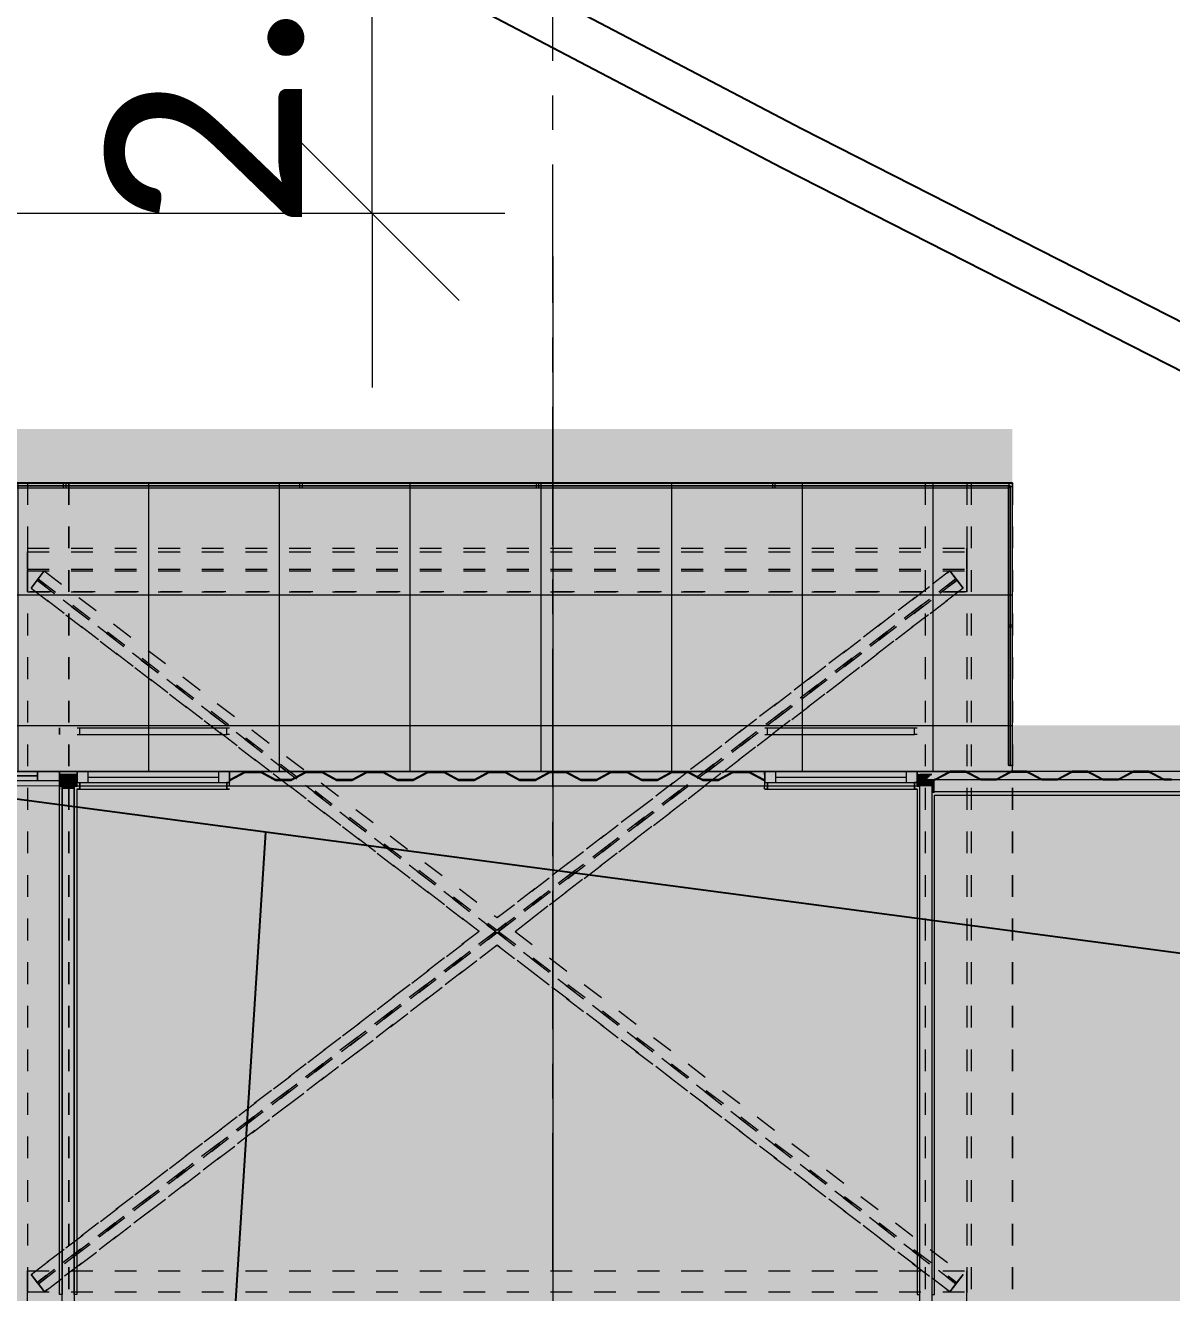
# Model space of a CAD drawing. Header units: metres. Extents: x 1156 to 2335, y -13 to 268.
# Drawn here: x 1248.28 to 1253.54, y 221.56 to 227.37 of the extents above; entities that cross this region are included whole.
import ezdxf

# ---------------------------------------------------------------- set-up
doc = ezdxf.new("R2010")
doc.units = ezdxf.units.M
doc.header["$LTSCALE"] = 0.05
doc.header["$PDMODE"] = 1
for name, pattern in [('Contínua', [0]), ('Grid Line', [0.022225, 0.0127, -0.003175, 0.003175, -0.003175]), ('IMPORT-Linha de eixo - Traço e ponto', [1500, 1125, -187.5, 0, -187.5]), ('Overhead 1_16_', [0.00258, 0.001587, -0.000992188])]:
    doc.linetypes.add(name, pattern=pattern)
doc.layers.get('0').update_dxf_attribs({"lineweight": 0})
doc.layers.get('Defpoints').update_dxf_attribs({"lineweight": 15})
for name, color, linetype, lineweight in [('#COTAS', 7, 'Continuous', 18), ('A-DETL-1', 7, 'Continuous', 5), ('ARQ_PAREDE', 3, 'Continuous', 5), ('Contornos de Zona Archicad', 7, 'Continuous', 5), ('Janelas Archicad', 7, 'Continuous', 5), ('MV_CIV_ALVENARIA_ARQ', 7, 'Continuous', 5), ('MV_CON_PAREDE_ARQ', 7, 'Continuous', 5), ('MV_PIS_PISO_ARQ I INT', 7, 'Continuous', 5), ('Portas Archicad', 7, 'Continuous', 5)]:
    doc.layers.add(name, color=color, linetype=linetype, lineweight=lineweight)
for name, color, linetype, lineweight, true_color in [('0-1', 7, 'Continuous', 5, 0x767676), ('A-DETL-2', 7, 'Overhead 1_16_', 5, 0x909090), ('CONTAINER_dwg-1', 9, 'Continuous', 5, 0x808080), ('Janelas Archicad-1', 7, 'Continuous', 5, 0x656565), ('Janelas Archicad-2', 9, 'Continuous', 5, 0x808080), ('Janelas Archicad-3', 7, 'Continuous', 5, 0xc0c0c0), ('MV_CHM_EIXOS_2D-1', 9, 'IMPORT-Linha de eixo - Traço e ponto', 5, 0x808080), ('MV_CIV_ALVENARIA_ARQ-2', 7, 'Continuous', 5, 0xc0c0c0), ('MV_CIV_GUARDA CORPO_ARQ-3', 7, 'IMPORT-Linha de eixo - Traço e ponto', 5, 0x666666), ('MV_CIV_GUARDA CORPO_ARQ-4', 7, 'Continuous', 5, 0x666666), ('MV_PIS_PISO_ARQ I INT-1', 7, 'Continuous', 5, 0xcccccc), ('Portas Archicad-1', 7, 'Continuous', 5, 0xc0c0c0), ('Portas Archicad-3', 9, 'Continuous', 5, 0x808080), ('S-GRID-1', 7, 'Grid Line', 5, 0x0080c0)]:
    doc.layers.add(name, color=color, linetype=linetype, lineweight=lineweight, true_color=true_color)
for name, color, linetype in [('Muro azimute', 5, 'Continuous'), ('RUA', 2, 'Continuous'), ('talude', 2, 'Continuous'), ('Vagas', 1, 'Continuous')]:
    doc.layers.add(name, color=color, linetype=linetype)
doc.styles.add('Calibri', font='calibri.ttf', dxfattribs={"height": 0.9})
doc.dimstyles.new('_Linear__M_MM_1_8mm', dxfattribs={"dimscale": 0.3048, "dimtxt": 0.9, "dimasz": 2.624672, "dimexe": 2, "dimexo": 0.0625, "dimgap": 1, "dimtad": 1, "dimrnd": 0.001, "dimzin": 0, "dimdsep": 46, "dimtxsty": 'Calibri', "dimblk1": 'OBLIQUE', "dimblk2": 'OBLIQUE', "dimsah": 1, "dimcen": 0.09, "dimdle": 1.312336, "dimclrd": 1, "dimclre": 1, "dimclrt": 1, "dimazin": 0, "dimtfac": 1, "dimtix": 1, "dimtmove": 0, "dimatfit": 3, "dimfxl": 0.1, "dimtvp": 1, "dimtolj": 1, "dimtzin": 0, "dimlwd": 5, "dimlwe": 5, "dimarcsym": 2})

# ---------------------------------------------------------------- blocks, each defined once
blk = doc.blocks.new('CONTAINER_dwg_Janela 27_2-4304814-Implantação')
at = {"layer": 'Janelas Archicad', "flags": 128}
for points in [[(3.8175, 31.4778), (3.83, 31.4778), (3.83, 31.5078)], [(4.516, 31.4778), (4.5035, 31.4778), (4.5035, 31.5078)]]:
    blk.add_lwpolyline(points, dxfattribs=at)
at = {"layer": 'Janelas Archicad-1'}
for p, q in [((3.8175, 31.5078), (3.8675, 31.5078)), ((4.466, 31.5078), (4.516, 31.5078))]:
    blk.add_line(p, q, dxfattribs=at)
at = {"layer": 'Janelas Archicad-2'}
for p, q in [((3.83, 31.4778), (4.5035, 31.4778)), ((3.8675, 31.5078), (4.466, 31.5078))]:
    blk.add_line(p, q, dxfattribs=at)
blk = doc.blocks.new('CONTAINER_dwg_Porta de Correr 27-4304815-Implantação')
at = {"layer": 'Portas Archicad', "flags": 128}
for points in [[(-0.114, 31.5453), (-0.114, 31.5578)], [(-0.114, 31.4778), (-0.114, 31.4903)], [(3.736, 31.4778), (3.736, 31.4903)]]:
    blk.add_lwpolyline(points, close=True, dxfattribs=at)
at = {"layer": 'Portas Archicad-1'}
for p, q in [((3.736, 31.4903), (3.736, 31.508)), ((3.736, 31.508), (3.736, 31.4903))]:
    blk.add_line(p, q, dxfattribs=at)
at = {"layer": 'Portas Archicad-1', "flags": 128}
blk.add_lwpolyline([(-0.114, 31.4903), (-0.114, 31.5453)], close=True, dxfattribs=at)
at = {"layer": 'Portas Archicad-3'}
for p, q in [((0.8485, 31.508), (0.8485, 31.4778)), ((2.7735, 31.508), (2.7735, 31.4778)), ((1.1298, 31.3778), (1.1798, 31.4278)), ((2.4923, 31.3778), (2.4423, 31.4278))]:
    blk.add_line(p, q, dxfattribs=at)
at = {"layer": 'Portas Archicad-3', "flags": 128}
for points in [[(-0.114, 31.5578), (-0.114, 31.5178), (-0.014, 31.5178), (-0.014, 31.5578), (0.0002, 31.5578)], [(0, 31.5378), (-0.014, 31.5378), (-0.014, 31.5578), (-0.114, 31.5578)], [(0, 31.5178), (-0.014, 31.5178), (-0.014, 31.5378)], [(0.8485, 31.4778), (0.9485, 31.4778), (0.9485, 31.508)], [(0.9485, 31.508), (0.9485, 31.4978), (1.711, 31.4978), (1.711, 31.508)], [(0.9485, 31.4978), (1.711, 31.4978), (0.9485, 31.4978), (0.9485, 31.4778), (1.711, 31.4778), (1.711, 31.4978)], [(1.811, 31.508), (1.811, 31.4778), (1.711, 31.4778), (1.711, 31.508)], [(1.911, 31.508), (1.911, 31.4778), (1.811, 31.4778), (1.811, 31.508)], [(2.6735, 31.508), (2.6735, 31.4978), (1.911, 31.4978), (1.911, 31.508)], [(2.6735, 31.4978), (1.911, 31.4978), (2.6735, 31.4978), (2.6735, 31.4778), (1.911, 31.4778), (1.911, 31.4978)], [(2.7735, 31.4778), (2.6735, 31.4778), (2.6735, 31.508)], [(1.3298, 31.3778), (1.1298, 31.3778), (1.1798, 31.3278)], [(2.2923, 31.3778), (2.4923, 31.3778), (2.4423, 31.3278)]]:
    blk.add_lwpolyline(points, dxfattribs=at)
blk.add_lwpolyline([(0, 31.5378), (-0.014, 31.5378)], close=True, dxfattribs=at)
blk = doc.blocks.new('CONTAINER_dwg_Janela 27_2-4304824-Implantação')
at = {"layer": 'Janelas Archicad', "flags": 128}
for points in [[(6.9735, 31.4778), (6.986, 31.4778), (6.986, 31.5078)], [(7.672, 31.4778), (7.6595, 31.4778), (7.6595, 31.5078)]]:
    blk.add_lwpolyline(points, dxfattribs=at)
at = {"layer": 'Janelas Archicad-1'}
for p, q in [((6.9735, 31.5078), (7.0235, 31.5078)), ((7.622, 31.5078), (7.672, 31.5078))]:
    blk.add_line(p, q, dxfattribs=at)
at = {"layer": 'Janelas Archicad-2'}
for p, q in [((6.986, 31.4778), (7.6595, 31.4778)), ((7.0235, 31.5078), (7.622, 31.5078))]:
    blk.add_line(p, q, dxfattribs=at)
blk = doc.blocks.new('CONTAINER_dwg_Janela 27_2-4321163-Térreo')
at = {"layer": 'Janelas Archicad', "flags": 128}
for points in [[(3.8175, 31.5453), (3.8175, 31.5578)], [(4.516, 31.5453), (4.516, 31.5578)]]:
    blk.add_lwpolyline(points, close=True, dxfattribs=at)
for points in [[(3.8175, 31.4778), (3.83, 31.4778), (3.83, 31.5078)], [(4.516, 31.4778), (4.5035, 31.4778), (4.5035, 31.5078)]]:
    blk.add_lwpolyline(points, dxfattribs=at)
at = {"layer": 'Janelas Archicad-1', "flags": 128}
for points in [[(3.8175, 31.5078), (3.8675, 31.5078), (3.8675, 31.5578), (3.8175, 31.5578)], [(4.516, 31.5578), (4.466, 31.5578), (4.466, 31.5078), (4.516, 31.5078)]]:
    blk.add_lwpolyline(points, dxfattribs=at)
at = {"layer": 'Janelas Archicad-2'}
for p, q in [((3.8175, 31.5578), (4.516, 31.5578)), ((4.466, 31.5578), (3.8675, 31.5578)), ((3.8675, 31.5328), (4.466, 31.5328)), ((3.83, 31.4778), (4.5035, 31.4778)), ((3.8675, 31.5078), (4.466, 31.5078))]:
    blk.add_line(p, q, dxfattribs=at)
at = {"layer": 'Janelas Archicad-3', "flags": 128}
for points in [[(3.8175, 31.5078), (3.8175, 31.5453)], [(4.516, 31.5078), (4.516, 31.5453)]]:
    blk.add_lwpolyline(points, close=True, dxfattribs=at)
blk = doc.blocks.new('CONTAINER_dwg_Porta de Correr 27-4321164-Térreo')
at = {"layer": 'Portas Archicad', "flags": 128}
for points in [[(-0.114, 31.5453), (-0.114, 31.5578)], [(3.736, 31.5453), (3.736, 31.5578)], [(-0.114, 31.4778), (-0.114, 31.4903)], [(3.736, 31.4778), (3.736, 31.4903)]]:
    blk.add_lwpolyline(points, close=True, dxfattribs=at)
at = {"layer": 'Portas Archicad-1', "flags": 128}
for points in [[(-0.114, 31.4903), (-0.114, 31.5453)], [(3.736, 31.4903), (3.736, 31.5453)]]:
    blk.add_lwpolyline(points, close=True, dxfattribs=at)
at = {"layer": 'Portas Archicad-3'}
for p, q in [((1.1298, 31.3778), (1.1798, 31.4278)), ((2.4923, 31.3778), (2.4423, 31.4278))]:
    blk.add_line(p, q, dxfattribs=at)
at = {"layer": 'Portas Archicad-3', "flags": 128}
for points in [[(-0.114, 31.5578), (-0.114, 31.5178), (-0.014, 31.5178), (-0.014, 31.5578), (0.7485, 31.5578), (0.7485, 31.5378), (-0.014, 31.5378), (-0.014, 31.5578), (-0.114, 31.5578)], [(0.7485, 31.5378), (-0.014, 31.5378), (0.7485, 31.5378), (0.7485, 31.5178), (-0.014, 31.5178), (-0.014, 31.5378)], [(0.8485, 31.5178), (0.7485, 31.5178), (0.7485, 31.5578), (0.8485, 31.5578), (0.8485, 31.5178)], [(2.7735, 31.5178), (2.8735, 31.5178), (2.8735, 31.5578), (2.7735, 31.5578), (2.7735, 31.5178)], [(3.736, 31.5578), (3.636, 31.5578), (2.8735, 31.5578), (2.8735, 31.5378), (3.636, 31.5378), (3.636, 31.5578), (3.636, 31.5178), (3.736, 31.5178), (3.736, 31.5578)], [(2.8735, 31.5378), (3.636, 31.5378), (2.8735, 31.5378), (2.8735, 31.5178), (3.636, 31.5178), (3.636, 31.5378)], [(0.8485, 31.4778), (0.9485, 31.4778), (0.9485, 31.5178), (0.8485, 31.5178), (0.8485, 31.4778)], [(1.711, 31.5178), (0.9485, 31.5178), (0.9485, 31.4978), (1.711, 31.4978), (1.711, 31.5178)], [(0.9485, 31.4978), (1.711, 31.4978), (0.9485, 31.4978), (0.9485, 31.4778), (1.711, 31.4778), (1.711, 31.4978)], [(1.811, 31.5178), (1.811, 31.4778), (1.711, 31.4778), (1.711, 31.5178), (1.811, 31.5178), (1.911, 31.5178), (2.6735, 31.5178), (2.6735, 31.4978), (1.911, 31.4978), (1.911, 31.5178), (1.911, 31.4778), (1.811, 31.4778), (1.811, 31.5178)], [(2.6735, 31.4978), (1.911, 31.4978), (2.6735, 31.4978), (2.6735, 31.4778), (1.911, 31.4778), (1.911, 31.4978)], [(2.7735, 31.4778), (2.6735, 31.4778), (2.6735, 31.5178), (2.7735, 31.5178), (2.7735, 31.4778)], [(1.3298, 31.3778), (1.1298, 31.3778), (1.1798, 31.3278)], [(2.2923, 31.3778), (2.4923, 31.3778), (2.4423, 31.3278)]]:
    blk.add_lwpolyline(points, dxfattribs=at)
blk = doc.blocks.new('CONTAINER_dwg_Janela 27_2-4321173-Térreo')
at = {"layer": 'Janelas Archicad', "flags": 128}
for points in [[(6.9735, 31.5453), (6.9735, 31.5578)], [(7.672, 31.5453), (7.672, 31.5578)]]:
    blk.add_lwpolyline(points, close=True, dxfattribs=at)
for points in [[(6.9735, 31.4778), (6.986, 31.4778), (6.986, 31.5078)], [(7.672, 31.4778), (7.6595, 31.4778), (7.6595, 31.5078)]]:
    blk.add_lwpolyline(points, dxfattribs=at)
at = {"layer": 'Janelas Archicad-1', "flags": 128}
for points in [[(6.9735, 31.5078), (7.0235, 31.5078), (7.0235, 31.5578), (6.9735, 31.5578)], [(7.672, 31.5578), (7.622, 31.5578), (7.622, 31.5078), (7.672, 31.5078)]]:
    blk.add_lwpolyline(points, dxfattribs=at)
at = {"layer": 'Janelas Archicad-2'}
for p, q in [((6.9735, 31.5578), (7.672, 31.5578)), ((7.622, 31.5578), (7.0235, 31.5578)), ((7.0235, 31.5328), (7.622, 31.5328)), ((6.986, 31.4778), (7.6595, 31.4778)), ((7.0235, 31.5078), (7.622, 31.5078))]:
    blk.add_line(p, q, dxfattribs=at)
at = {"layer": 'Janelas Archicad-3', "flags": 128}
for points in [[(6.9735, 31.5078), (6.9735, 31.5453)], [(7.672, 31.5078), (7.672, 31.5453)]]:
    blk.add_lwpolyline(points, close=True, dxfattribs=at)
blk = doc.blocks.new('CONTAINER_dwg-4297997-Térreo')
at = {"layer": 'MV_CIV_ALVENARIA_ARQ-2'}
for points in [[(3.736, 31.4903), (3.7485, 31.4903), (3.7485, 31.5453), (3.736, 31.5453)], [(3.7522, 31.4903), (3.8035, 31.4903), (3.8035, 31.5453), (3.7485, 31.5453), (3.7485, 31.4903)], [(3.8035, 31.4903), (3.8175, 31.4903), (3.8175, 31.5453), (3.8035, 31.5453), (3.8035, 31.5078)], [(7.6845, 31.4903), (7.6845, 31.5453), (7.672, 31.5453), (7.672, 31.5078)], [(7.6845, 31.4903), (7.7395, 31.5453), (7.6845, 31.5453), (7.6845, 31.5078)], [(3.7485, 31.4778), (3.8035, 31.4778), (3.8035, 31.4903), (3.7485, 31.4903)], [(3.8035, 29.1578), (3.8035, 31.4778), (3.7485, 31.4778), (3.7485, 29.1578)], [(7.672, 31.4903), (7.6845, 31.4903), (7.672, 31.5078)], [(7.6845, 31.4903), (7.7395, 31.4903), (7.7395, 31.5198), (7.712, 31.5178), (7.702, 31.5078)], [(7.6845, 29.1578), (7.7395, 29.1578), (7.7395, 31.4903), (7.6845, 31.4903), (7.6845, 29.6901)], [(7.7395, 31.4628), (7.752, 31.4648), (7.752, 31.5178), (7.7395, 31.5178), (7.7395, 31.4648)], [(11.747, 31.4628), (11.747, 31.4648), (8.1095, 31.4648), (8.1095, 31.518), (7.752, 31.5178), (7.752, 31.4628), (11.747, 31.4628)], [(11.747, 31.4628), (11.747, 31.5198), (8.1095, 31.518), (8.1095, 31.4648), (11.747, 31.4628)]]:
    blk.add_hatch(color=256, dxfattribs=at).paths.add_polyline_path(points)
at = {"layer": 'MV_PIS_PISO_ARQ I INT-1'}
h = blk.add_hatch(dxfattribs=at)
h.set_pattern_fill('FP_11', color=256, style=0, pattern_type=2)
h.set_pattern_definition([(0, (-0.35184, 31.558), (0, 0.6), []), (90, (-0.35184, 31.558), (-0.6, 4e-17), [])])
h.paths.add_polyline_path([(-0.3518, 29.0919), (-0.3518, 31.5578), (8.1095, 31.5578), (8.1095, 32.8828), (-1.6751, 32.8823), (-1.6751, 29.0952), (-0.545, 29.0924)])
at = {"layer": '0-1', "flags": 128}
for points in [[(4.52, 31.5218), (4.516, 31.5218), (4.516, 31.5178), (4.52, 31.5178), (4.588, 31.5539), (4.6601, 31.5539), (4.728, 31.5178), (4.764, 31.5178), (4.764, 31.5218), (4.728, 31.5218), (4.66, 31.5578), (4.588, 31.5578)], [(5.044, 31.5218), (5.008, 31.5218), (4.94, 31.5578), (4.868, 31.5578), (4.8, 31.5218), (4.764, 31.5218), (4.764, 31.5178), (4.8, 31.5178), (4.868, 31.5539), (4.9401, 31.5539), (5.008, 31.5178), (5.044, 31.5178)], [(5.324, 31.5218), (5.288, 31.5218), (5.22, 31.5578), (5.148, 31.5578), (5.08, 31.5218), (5.044, 31.5218), (5.044, 31.5178), (5.08, 31.5178), (5.148, 31.5539), (5.2201, 31.5539), (5.288, 31.5178), (5.324, 31.5178)], [(5.604, 31.5218), (5.568, 31.5218), (5.5, 31.5578), (5.428, 31.5578), (5.36, 31.5218), (5.324, 31.5218), (5.324, 31.5178), (5.36, 31.5178), (5.428, 31.5539), (5.5001, 31.5539), (5.568, 31.5178), (5.604, 31.5178)], [(5.884, 31.5218), (5.848, 31.5218), (5.78, 31.5578), (5.708, 31.5578), (5.64, 31.5218), (5.604, 31.5218), (5.604, 31.5178), (5.64, 31.5178), (5.708, 31.5539), (5.7801, 31.5539), (5.848, 31.5178), (5.884, 31.5178)], [(6.164, 31.5218), (6.128, 31.5218), (6.06, 31.5578), (5.988, 31.5578), (5.92, 31.5218), (5.884, 31.5218), (5.884, 31.5178), (5.92, 31.5178), (5.988, 31.5539), (6.0601, 31.5539), (6.128, 31.5178), (6.164, 31.5178)], [(6.444, 31.5218), (6.408, 31.5218), (6.34, 31.5578), (6.268, 31.5578), (6.2, 31.5218), (6.164, 31.5218), (6.164, 31.5178), (6.2, 31.5178), (6.268, 31.5539), (6.3401, 31.5539), (6.408, 31.5178), (6.444, 31.5178)], [(7.756, 31.5238), (7.752, 31.5238), (7.752, 31.5198), (7.752, 31.5198), (7.756, 31.5198), (7.824, 31.5558), (7.896, 31.5558), (7.964, 31.5198), (8, 31.5198), (8, 31.5238), (7.964, 31.5238), (7.896, 31.5598), (7.824, 31.5598)], [(8.28, 31.5238), (8.244, 31.5238), (8.176, 31.5598), (8.104, 31.5598), (8.036, 31.5238), (8, 31.5238), (8, 31.5198), (8.036, 31.5198), (8.104, 31.5558), (8.176, 31.5558), (8.244, 31.5198), (8.28, 31.5198)], [(8.56, 31.5238), (8.524, 31.5238), (8.456, 31.5598), (8.384, 31.5598), (8.316, 31.5238), (8.28, 31.5238), (8.28, 31.5198), (8.316, 31.5198), (8.384, 31.5558), (8.456, 31.5558), (8.524, 31.5198), (8.56, 31.5198)], [(8.84, 31.5238), (8.804, 31.5238), (8.736, 31.5598), (8.664, 31.5598), (8.596, 31.5238), (8.56, 31.5238), (8.56, 31.5198), (8.596, 31.5198), (8.664, 31.5558), (8.736, 31.5558), (8.804, 31.5198), (8.84, 31.5198)]]:
    blk.add_lwpolyline(points, close=True, dxfattribs=at)
blk.add_lwpolyline([(6.724, 31.5218), (6.688, 31.5218), (6.62, 31.5578), (6.548, 31.5578), (6.48, 31.5218), (6.444, 31.5218), (6.444, 31.5178), (6.48, 31.5178), (6.548, 31.5539), (6.6201, 31.5539), (6.688, 31.5178), (6.724, 31.5178), (6.724, 31.5218), (6.724, 31.5178), (6.76, 31.5178), (6.828, 31.5539), (6.9001, 31.5539), (6.968, 31.5178), (6.972, 31.5178), (6.972, 31.5218), (6.968, 31.5218), (6.9, 31.5578), (6.828, 31.5578), (6.76, 31.5218), (6.724, 31.5218)], dxfattribs=at)
at = {"layer": 'Contornos de Zona Archicad', "flags": 128}
for points in [[(-0.3518, 29.0919), (-0.3518, 31.5578), (8.1095, 31.5578), (8.1095, 32.8828), (-1.6751, 32.8828), (-1.6751, 29.0952)], [(3.7485, 31.4903), (-0.2845, 31.5198), (-0.2931, 29.1578), (-0.259, 29.1578), (-0.259, 24.2734), (3.7485, 24.2734)], [(7.6845, 31.4903), (3.8035, 31.4903), (3.8035, 25.7514), (7.6845, 25.7514)]]:
    blk.add_lwpolyline(points, close=True, dxfattribs=at)
blk.add_lwpolyline([(11.747, 31.4648), (7.7395, 31.4648), (7.7395, 24.2734), (11.7725, 24.2819), (11.7725, 29.0818), (11.7472, 29.0818), (11.7472, 31.4648)], dxfattribs=at)
at = {"layer": 'MV_CHM_EIXOS_2D-1'}
blk.add_line((13.6845, 31.5578), (-1.9149, 31.5578), dxfattribs=at)
at = {"layer": 'MV_CHM_EIXOS_2D-1', "flags": 128}
blk.add_lwpolyline([(6, 33.9224), (6, 32.9224), (6, 4.76)], dxfattribs=at)
at = {"layer": 'MV_CIV_ALVENARIA_ARQ'}
for p, q in [((4.516, 31.5578), (4.516, 31.5453)), ((3.8035, 31.4778), (3.8035, 31.4903)), ((7.6845, 31.5198), (7.672, 31.5198))]:
    blk.add_line(p, q, dxfattribs=at)
at = {"layer": 'MV_CIV_ALVENARIA_ARQ', "flags": 128}
for points in [[(3.736, 31.5578), (3.8175, 31.5578), (3.8175, 31.5453), (3.8035, 31.5453), (3.7485, 31.5453), (3.736, 31.5453), (3.736, 31.5578)], [(6.972, 31.5453), (6.972, 31.5578), (6.9735, 31.5578), (6.9735, 31.5453), (6.972, 31.5453)], [(7.752, 31.5578), (7.7395, 31.5578), (7.672, 31.5578), (7.672, 31.5453), (7.6845, 31.5453), (7.7395, 31.5453), (7.6845, 31.5453)], [(3.7485, 31.4778), (3.7485, 31.4903), (3.7485, 31.4778), (3.7485, 29.1578), (3.736, 29.1578), (3.736, 31.4778), (3.736, 31.4903), (3.7485, 31.4903)], [(3.8175, 31.4778), (3.816, 31.4778), (3.816, 29.1578), (3.8035, 29.1578), (3.8035, 31.4778), (3.8035, 31.4903), (3.8175, 31.4903), (3.8175, 31.5078), (3.83, 31.5078), (3.83, 31.4778), (3.8175, 31.4778)], [(4.516, 31.4903), (4.516, 31.5078), (4.5035, 31.5078), (4.5035, 31.4778), (4.516, 31.4778)], [(6.972, 31.4778), (6.972, 31.4903), (6.9735, 31.4903), (6.9735, 31.5078), (6.986, 31.5078), (6.986, 31.4778), (6.9735, 31.4778)], [(7.672, 31.4903), (7.6845, 31.4903), (7.672, 31.4903), (7.672, 31.5078), (7.6595, 31.5078), (7.6595, 31.4778), (7.672, 31.4778), (7.672, 29.1578), (7.6845, 29.1578), (7.6845, 31.4903), (7.672, 31.4903), (7.6845, 31.4903)], [(11.747, 31.5198), (7.752, 31.5198), (7.7395, 31.5178), (7.752, 31.5178), (7.752, 31.5198), (7.7395, 31.5198), (7.7395, 31.4903), (7.7395, 29.1578), (7.752, 29.1578), (7.752, 31.4503), (11.7345, 31.4503)], [(11.7345, 31.4648), (7.752, 31.4648), (7.7395, 31.4628), (7.752, 31.4628)]]:
    blk.add_lwpolyline(points, dxfattribs=at)
at = {"layer": 'MV_CIV_ALVENARIA_ARQ-2'}
for p, q in [((3.736, 31.5453), (3.736, 31.4903)), ((3.8175, 31.5453), (3.8175, 31.5078)), ((4.516, 31.5453), (4.516, 31.5078)), ((6.972, 31.5453), (6.972, 31.4903)), ((6.9735, 31.5453), (6.9735, 31.5078)), ((7.672, 31.5453), (7.672, 31.5078)), ((7.7395, 31.5198), (7.6845, 31.5198))]:
    blk.add_line(p, q, dxfattribs=at)
at = {"layer": 'MV_CIV_GUARDA CORPO_ARQ-3', "flags": 128}
blk.add_lwpolyline([(8.0995, 31.5829), (8.0995, 32.8699), (-1.6651, 32.8699), (-1.6651, 29.1301), (-0.3506, 29.1173)], dxfattribs=at)
at = {"layer": 'MV_CIV_GUARDA CORPO_ARQ-4', "flags": 128}
for points in [[(-1.6551, 29.14), (-1.6551, 32.8599), (8.0895, 32.8599), (8.0895, 31.5879), (8.1095, 31.5879), (8.1095, 32.8799), (-1.6751, 32.8799), (-1.6751, 29.1202), (-0.3557, 29.1074), (-0.3555, 29.1274)], [(3.7546, 32.8599), (3.7546, 32.8799), (2.6797, 32.8799), (2.6797, 32.8599)], [(4.8396, 32.8599), (4.8396, 32.8799), (3.7646, 32.8799), (3.7646, 32.8599)], [(5.9246, 32.8599), (5.9246, 32.8799), (4.8496, 32.8799), (4.8496, 32.8599)], [(7.0095, 32.8599), (7.0095, 32.8799), (5.9346, 32.8799), (5.9346, 32.8599)], [(8.0945, 32.8599), (8.0945, 32.8799), (7.0195, 32.8799), (7.0195, 32.8599)], [(8.0895, 32.2314), (8.1095, 32.2314), (8.1095, 32.8649), (8.0895, 32.8649)], [(8.0895, 31.5879), (8.1095, 31.5879), (8.1095, 32.2214), (8.0895, 32.2214)]]:
    blk.add_lwpolyline(points, close=True, dxfattribs=at)
for points in [[(8.0995, 32.8699), (-1.6652, 32.8699), (8.0995, 32.8699)], [(8.0995, 31.5829), (8.0995, 31.5829), (8.0995, 32.8699), (8.0995, 31.5829)]]:
    blk.add_lwpolyline(points, dxfattribs=at)
at = {"layer": 'MV_CON_PAREDE_ARQ', "flags": 128}
for points in [[(4.516, 31.5178), (4.52, 31.5178), (4.588, 31.5539), (4.6601, 31.5539), (4.728, 31.5178), (4.764, 31.5178), (4.764, 31.5218), (4.728, 31.5218), (4.66, 31.5578), (4.588, 31.5578), (4.52, 31.5218), (4.516, 31.5218)], [(5.044, 31.5178), (5.08, 31.5178), (5.148, 31.5539), (5.2201, 31.5539), (5.288, 31.5178), (5.324, 31.5178), (5.324, 31.5218), (5.288, 31.5218), (5.22, 31.5578), (5.148, 31.5578), (5.08, 31.5218), (5.044, 31.5218), (5.008, 31.5218), (4.94, 31.5578), (4.868, 31.5578), (4.8, 31.5218), (4.764, 31.5218)], [(4.764, 31.5178), (4.8, 31.5178), (4.868, 31.5539), (4.9401, 31.5539), (5.008, 31.5178), (5.044, 31.5178), (5.044, 31.5218)], [(5.324, 31.5178), (5.36, 31.5178), (5.428, 31.5539), (5.5001, 31.5539), (5.568, 31.5178), (5.604, 31.5178), (5.604, 31.5218), (5.568, 31.5218), (5.5, 31.5578), (5.428, 31.5578), (5.36, 31.5218), (5.324, 31.5218)], [(6.164, 31.5178), (6.2, 31.5178), (6.268, 31.5539), (6.3401, 31.5539), (6.408, 31.5178), (6.444, 31.5178), (6.444, 31.5218), (6.408, 31.5218), (6.34, 31.5578), (6.268, 31.5578), (6.2, 31.5218), (6.164, 31.5218), (6.128, 31.5218), (6.06, 31.5578), (5.988, 31.5578), (5.92, 31.5218), (5.884, 31.5218), (5.848, 31.5218), (5.78, 31.5578), (5.708, 31.5578), (5.64, 31.5218), (5.604, 31.5218)], [(5.604, 31.5178), (5.64, 31.5178), (5.708, 31.5539), (5.7801, 31.5539), (5.848, 31.5178), (5.884, 31.5178), (5.884, 31.5218)], [(5.884, 31.5178), (5.92, 31.5178), (5.988, 31.5539), (6.0601, 31.5539), (6.128, 31.5178), (6.164, 31.5178), (6.164, 31.5218)], [(6.972, 31.5218), (6.968, 31.5218), (6.9, 31.5578), (6.828, 31.5578), (6.76, 31.5218), (6.724, 31.5218), (6.688, 31.5218), (6.62, 31.5578), (6.548, 31.5578), (6.48, 31.5218), (6.444, 31.5218)], [(6.444, 31.5178), (6.48, 31.5178), (6.548, 31.5539), (6.6201, 31.5539), (6.688, 31.5178), (6.724, 31.5178), (6.724, 31.5218)], [(6.724, 31.5178), (6.76, 31.5178), (6.828, 31.5539), (6.9001, 31.5539), (6.968, 31.5178), (6.972, 31.5178)], [(7.752, 31.5198), (7.756, 31.5198), (7.824, 31.5558), (7.896, 31.5558), (7.964, 31.5198), (8, 31.5198), (8, 31.5238), (7.964, 31.5238), (7.896, 31.5598), (7.824, 31.5598), (7.756, 31.5238), (7.752, 31.5238), (7.752, 31.5198)], [(8, 31.5198), (8.036, 31.5198), (8.104, 31.5558), (8.176, 31.5558), (8.244, 31.5198), (8.28, 31.5198), (8.28, 31.5238), (8.244, 31.5238), (8.176, 31.5598), (8.104, 31.5598), (8.036, 31.5238), (8, 31.5238)], [(8.56, 31.5198), (8.596, 31.5198), (8.664, 31.5558), (8.736, 31.5558), (8.804, 31.5198), (8.84, 31.5198), (8.84, 31.5238), (8.804, 31.5238), (8.736, 31.5598), (8.664, 31.5598), (8.596, 31.5238), (8.56, 31.5238), (8.524, 31.5238), (8.456, 31.5598), (8.384, 31.5598), (8.316, 31.5238), (8.28, 31.5238)], [(8.28, 31.5198), (8.316, 31.5198), (8.384, 31.5558), (8.456, 31.5558), (8.524, 31.5198), (8.56, 31.5198), (8.56, 31.5238)]]:
    blk.add_lwpolyline(points, dxfattribs=at)
at = {"layer": 'MV_PIS_PISO_ARQ I INT', "flags": 128}
blk.add_lwpolyline([(8.1095, 32.8828), (-1.6751, 32.8828), (-1.6751, 29.0952), (-0.3518, 29.0919), (-0.3518, 31.5578), (8.1095, 31.5578)], close=True, dxfattribs=at)
for name in ['CONTAINER_dwg_Porta de Correr 27-4321164-Térreo', 'CONTAINER_dwg_Janela 27_2-4321163-Térreo', 'CONTAINER_dwg_Janela 27_2-4321173-Térreo']:
    blk.add_blockref(name, (0, 0))
blk = doc.blocks.new('A$C48630bea')
at = {"layer": 'A-DETL-1'}
for points in [[(25.6848, 97.1163), (25.6848, 97.1164), (25.2848, 97.1163)], [(30.0148, 97.1163), (30.0148, 97.1164), (29.6148, 97.1163)]]:
    blk.add_hatch(color=256, dxfattribs=at).paths.add_polyline_path(points)
at = {"layer": 'A-DETL-2'}
for p, q in [((25.6848, 97.1164), (25.2848, 97.1164)), ((25.2848, 97.1164), (25.6848, 97.1164)), ((25.6848, 97.1164), (25.4948, 97.1164)), ((25.4948, 97.1164), (25.6848, 97.1164)), ((25.4948, 97.1164), (25.4948, 76.4164)), ((25.4948, 97.1164), (25.4948, 76.4164)), ((25.6848, 76.4164), (25.6848, 97.1164)), ((25.6848, 97.1164), (25.6848, 76.4164)), ((25.6848, 97.1164), (25.6848, 76.4164)), ((25.6848, 97.1164), (25.6848, 76.4164)), ((30.0148, 97.1164), (29.6148, 97.1164)), ((29.6148, 97.1164), (29.8048, 97.1164)), ((29.8048, 97.1164), (29.6148, 97.1164)), ((29.6148, 97.1164), (30.0148, 97.1164)), ((29.6148, 97.1164), (29.6148, 76.4164)), ((29.6148, 97.1164), (29.6148, 76.4164)), ((29.6148, 97.1164), (29.6148, 76.4164)), ((29.6148, 97.1164), (29.6148, 76.4164)), ((29.8048, 97.1164), (29.8048, 76.4164)), ((29.8048, 97.1164), (29.8048, 76.4164)), ((30.0148, 97.1164), (29.8248, 97.1164)), ((29.8248, 97.1164), (30.0148, 97.1164)), ((29.8248, 97.1164), (29.8248, 76.4164)), ((29.8248, 97.1164), (29.8248, 76.4164)), ((30.0148, 76.4164), (30.0148, 97.1164)), ((30.0148, 97.1164), (30.0148, 76.4164)), ((30.0148, 97.1164), (30.0148, 76.4164)), ((30.0148, 97.1164), (30.0148, 76.4164)), ((25.4948, 96.6164), (25.4948, 96.8164)), ((25.4948, 96.8164), (25.4948, 96.7204)), ((25.4948, 96.8164), (29.8048, 96.8164)), ((25.4948, 96.8164), (29.8048, 96.8164)), ((25.4948, 96.7204), (25.4948, 96.7997)), ((25.4948, 96.7997), (25.4948, 96.6164)), ((25.4948, 96.7997), (29.8048, 96.7997)), ((25.4948, 96.7997), (29.8048, 96.7997)), ((29.8048, 96.7204), (29.8048, 96.8164)), ((29.8048, 96.8164), (29.8048, 96.6164)), ((29.8048, 96.6164), (29.8048, 96.7997)), ((29.8048, 96.7997), (29.8048, 96.7204)), ((25.4948, 96.7204), (29.8048, 96.7204)), ((25.4948, 96.7204), (29.8048, 96.7204)), ((25.4948, 96.6164), (25.4948, 96.7124)), ((25.4948, 96.7124), (25.4948, 96.6164)), ((25.4948, 96.7124), (29.8048, 96.7124)), ((25.4948, 96.7124), (29.8048, 96.7124)), ((25.5111, 96.6333), (25.5719, 96.7127)), ((25.5719, 96.7127), (25.5111, 96.6333)), ((25.5719, 96.7127), (25.5439, 96.6762)), ((25.5439, 96.6762), (25.5719, 96.7127)), ((25.5439, 96.6762), (27.6498, 95.0631)), ((25.5439, 96.6762), (27.6498, 95.0631)), ((25.5719, 96.7127), (27.6498, 95.1211)), ((25.5719, 96.7127), (27.6498, 95.1211)), ((25.5719, 96.7127), (27.6498, 95.1211)), ((25.5719, 96.7127), (27.6498, 95.1211)), ((29.7277, 96.7127), (27.6498, 95.1211)), ((29.7277, 96.7127), (27.6498, 95.1211)), ((27.6498, 95.1211), (29.7277, 96.7127)), ((27.6498, 95.1211), (29.7277, 96.7127)), ((27.6498, 95.0631), (29.7557, 96.6762)), ((29.7557, 96.6762), (27.6498, 95.0631)), ((29.7277, 96.7127), (29.7885, 96.6333)), ((29.7557, 96.6762), (29.7277, 96.7127)), ((29.7277, 96.7127), (29.7557, 96.6762)), ((29.7885, 96.6333), (29.7277, 96.7127)), ((29.8048, 96.6164), (29.8048, 96.7124)), ((29.8048, 96.7124), (29.8048, 96.6164)), ((29.8048, 96.6164), (25.4948, 96.6164)), ((25.4948, 96.6164), (29.8048, 96.6164)), ((25.4948, 96.6164), (29.8048, 96.6164)), ((25.4948, 96.6164), (29.8048, 96.6164)), ((25.5111, 96.6333), (25.5391, 96.6698)), ((25.5391, 96.6698), (25.5111, 96.6333)), ((25.5111, 96.6333), (27.5676, 95.0581)), ((25.5111, 96.6333), (27.5676, 95.0581)), ((27.5676, 95.0581), (25.5111, 96.6333)), ((27.5676, 95.0581), (25.5111, 96.6333)), ((25.5391, 96.6698), (27.6432, 95.0581)), ((27.6432, 95.0581), (25.5391, 96.6698)), ((29.7605, 96.6698), (27.6564, 95.0581)), ((27.6564, 95.0581), (29.7605, 96.6698)), ((29.7885, 96.6333), (27.732, 95.0581)), ((29.7885, 96.6333), (27.732, 95.0581)), ((27.732, 95.0581), (29.7885, 96.6333)), ((27.732, 95.0581), (29.7885, 96.6333)), ((29.7605, 96.6698), (29.7885, 96.6333)), ((29.7885, 96.6333), (29.7605, 96.6698)), ((27.5676, 95.0581), (25.5117, 93.4833)), ((27.5676, 95.0581), (25.5117, 93.4833)), ((25.5117, 93.4833), (27.5676, 95.0581)), ((25.5117, 93.4833), (27.5676, 95.0581)), ((27.6432, 95.0581), (25.5396, 93.4468)), ((25.5396, 93.4468), (27.6432, 95.0581)), ((27.6498, 95.053), (25.5445, 93.4404)), ((25.5445, 93.4404), (27.6498, 95.053)), ((27.6498, 95.053), (29.7551, 93.4404)), ((29.7551, 93.4404), (27.6498, 95.053)), ((27.6564, 95.0581), (29.7599, 93.4468)), ((27.6564, 95.0581), (29.7599, 93.4468)), ((27.732, 95.0581), (29.7879, 93.4833)), ((27.732, 95.0581), (29.7879, 93.4833)), ((27.732, 95.0581), (29.7879, 93.4833)), ((27.732, 95.0581), (29.7879, 93.4833)), ((27.6498, 94.9951), (25.5725, 93.4039)), ((27.6498, 94.9951), (25.5725, 93.4039)), ((25.5725, 93.4039), (27.6498, 94.9951)), ((25.5725, 93.4039), (27.6498, 94.9951)), ((27.6498, 94.9951), (29.7271, 93.4039)), ((27.6498, 94.9951), (29.7271, 93.4039)), ((29.7271, 93.4039), (27.6498, 94.9951)), ((29.7271, 93.4039), (27.6498, 94.9951)), ((25.4948, 93.2997), (25.4948, 93.4997)), ((25.4948, 93.4997), (25.4948, 93.4037)), ((25.4948, 93.4037), (25.4948, 93.4997)), ((25.4948, 93.4997), (25.4948, 93.2997)), ((25.4948, 93.4997), (29.8048, 93.4997)), ((25.4948, 93.4997), (29.8048, 93.4997)), ((25.4948, 93.4997), (29.8048, 93.4997)), ((25.4948, 93.4997), (29.8048, 93.4997)), ((25.5117, 93.4833), (25.5725, 93.4039)), ((25.5396, 93.4468), (25.5117, 93.4833)), ((25.5117, 93.4833), (25.5396, 93.4468)), ((25.5725, 93.4039), (25.5117, 93.4833)), ((29.7271, 93.4039), (29.7879, 93.4833)), ((29.7879, 93.4833), (29.7271, 93.4039)), ((29.7879, 93.4833), (29.7599, 93.4468)), ((29.7599, 93.4468), (29.7879, 93.4833)), ((29.8048, 93.2997), (29.8048, 93.4997)), ((29.8048, 93.4997), (29.8048, 93.4037)), ((29.8048, 93.4037), (29.8048, 93.4997)), ((29.8048, 93.4997), (29.8048, 93.2997)), ((25.5445, 93.4404), (25.5725, 93.4039)), ((25.5725, 93.4039), (25.5445, 93.4404)), ((29.7271, 93.4039), (29.7551, 93.4404)), ((29.7551, 93.4404), (29.7271, 93.4039)), ((25.4948, 93.4037), (29.8048, 93.4037)), ((25.4948, 93.4037), (29.8048, 93.4037))]:
    blk.add_line(p, q, dxfattribs=at)
at = {"layer": 'CONTAINER_dwg-1'}
blk.add_blockref('CONTAINER_dwg-4297997-Térreo', (21.9053, 64.2335), dxfattribs=at)
blk = doc.blocks.new('_OBLIQUE')
at = {"color": 0, "linetype": 'ByBlock'}
blk.add_line((-0.5, -0.5), (0.5, 0.5), dxfattribs=at)
blk = doc.blocks.new('*D1282')
at = {"layer": '#COTAS', "color": 1, "lineweight": 5, "transparency": 16777216}
for p, q in [((1244.6285, 226.529), (1244.6285, 235.0789)), ((1248.1285, 226.529), (1248.1285, 235.0789)), ((1244.2285, 234.4693), (1248.5285, 234.4693))]:
    blk.add_line(p, q, dxfattribs=at)
at = {"layer": 'Defpoints', "color": 0, "transparency": 16777216}
for p in [(1248.1285, 234.4693), (1244.6285, 226.51), (1248.1285, 226.51)]:
    blk.add_point(p, dxfattribs=at)
at = {"layer": '#COTAS', "color": 1, "lineweight": 5, "transparency": 16777216, "xscale": 0.8, "yscale": 0.8, "zscale": 0.8, "rotation": 180}
blk.add_blockref('_OBLIQUE', (1244.6285, 234.4693), dxfattribs=at)
at = {"layer": '#COTAS', "color": 1, "lineweight": 5, "transparency": 16777216, "xscale": 0.8, "yscale": 0.8, "zscale": 0.8}
blk.add_blockref('_OBLIQUE', (1248.1285, 234.4693), dxfattribs=at)
at = {"layer": '#COTAS', "color": 1, "transparency": 16777216, "insert": (1246.3785, 235.2352), "char_height": 0.9, "attachment_point": 5, "style": 'Calibri'}
blk.add_mtext('\\A1;3.50', dxfattribs=at)
blk = doc.blocks.new('*D1283')
at = {"layer": '#COTAS', "color": 1, "lineweight": 5, "transparency": 16777216}
for p, q in [((1249.8727, 228.8363), (1249.8727, 229.6363)), ((1248.1476, 228.8363), (1250.4823, 228.8363)), ((1249.8727, 226.51), (1249.8727, 228.8363)), ((1248.1476, 226.51), (1250.4823, 226.51)), ((1249.8727, 226.51), (1249.8727, 225.71))]:
    blk.add_line(p, q, dxfattribs=at)
at = {"layer": 'Defpoints', "color": 0, "transparency": 16777216}
for p in [(1248.1285, 228.8363), (1249.8727, 228.8363), (1248.1285, 226.51)]:
    blk.add_point(p, dxfattribs=at)
at = {"layer": '#COTAS', "color": 1, "lineweight": 5, "transparency": 16777216, "xscale": 0.8, "yscale": 0.8, "zscale": 0.8}
for p, rotation in [((1249.8727, 228.8363), 270), ((1249.8727, 226.51), 90)]:
    blk.add_blockref('_OBLIQUE', p, dxfattribs=dict(at, rotation=rotation))
at = {"layer": '#COTAS', "color": 1, "transparency": 16777216, "insert": (1249.1068, 227.6732), "char_height": 0.9, "attachment_point": 5, "rotation": 90, "style": 'Calibri'}
blk.add_mtext('\\A1;2.33', dxfattribs=at)

msp = doc.modelspace()

# ---------------------------------------------------------------- hatches: boundary and pattern name
at = {"layer": 'ARQ_PAREDE', "true_color": 0xf7f281}
h = msp.add_hatch(color=51, dxfattribs=at)
h.dxf.hatch_style = 1
h.paths.add_polyline_path([(1244.5524, 197.3797), (1244.3884, 197.3797), (1244.4481, 221.7314), (1243.0272, 221.7349), (1243.0422, 225.5196), (1252.8118, 225.5196), (1252.8118, 224.1595), (1256.5044, 224.1595), (1256.5044, 197.3797)])

# ---------------------------------------------------------------- linework, layer by layer
at = {"layer": 'Muro azimute'}
for points in [[(1286.1981, 219.6636), (1281.7769, 220.2386), (1276.9846, 220.8526), (1272.3529, 221.4416), (1267.2156, 222.1155), (1259.3486, 223.1662), (1255.7203, 224.9244), (1251.8441, 226.8979), (1248.0444, 228.89), (1244.529, 230.4004), (1241.5951, 230.603), (1238.3791, 230.7271), (1233.7566, 230.9071)], [(1233.7503, 230.7072), (1238.3713, 230.5272), (1241.5843, 230.4032), (1244.4813, 230.2032), (1247.9583, 228.7092), (1251.7523, 226.7202), (1255.6313, 224.7452), (1259.2903, 222.9722), (1267.1893, 221.9172), (1272.3273, 221.2432), (1276.9593, 220.6542), (1281.7513, 220.0402), (1286.1723, 219.4652)]]:
    msp.add_lwpolyline(points, dxfattribs=at)
at = {"layer": 'RUA'}
msp.add_line((1257.8183, 222.5512, 155.761), (1225.9576, 226.7737), dxfattribs=at)
at = {"layer": 'S-GRID-1', "ltscale": 1000}
msp.add_line((1250.7024, 138.3097, 1.567), (1250.7024, 261.7045, 1.567), dxfattribs=at)
at = {"layer": 'Vagas', "elevation": -11.499}
msp.add_lwpolyline([(1249.3836, 223.6691), (1248.7445, 213.6777)], dxfattribs=at)

# ---------------------------------------------------------------- block references
at = {"layer": '#COTAS'}
for name in ['CONTAINER_dwg_Porta de Correr 27-4304815-Implantação', 'CONTAINER_dwg_Janela 27_2-4304814-Implantação', 'CONTAINER_dwg_Janela 27_2-4304824-Implantação']:
    msp.add_blockref(name, (1244.7024, 192.6397, 1.567), dxfattribs=at)
at = {"layer": 'talude', "linetype": 'Contínua'}
msp.add_blockref('A$C48630bea', (1222.797, 128.1559, 1.567), dxfattribs=at)

# ---------------------------------------------------------------- dimensions: what is measured, and where the dimension line sits
at = {"layer": '#COTAS', "color": 4}
dim = msp.add_linear_dim(base=(1248.1285, 234.4693, 1.567), p1=(1244.6285, 226.51, 1.567), p2=(1248.1285, 226.51, 1.567), dimstyle='_Linear__M_MM_1_8mm', override={"dimpost": '<>'}, dxfattribs=at)
dim.commit()
dim.dimension.update_dxf_attribs({"geometry": '*D1282', "text_midpoint": (1246.3785, 235.2352, 1.567)})
dim = msp.add_linear_dim(base=(1249.8727, 228.8363, 1.567), p1=(1248.1285, 226.51, 1.567), p2=(1248.1285, 228.8363, 1.567), angle=90, dimstyle='_Linear__M_MM_1_8mm', override={"dimpost": '<>'}, dxfattribs=at)
dim.commit()
dim.dimension.update_dxf_attribs({"geometry": '*D1283', "text_midpoint": (1249.1068, 227.6732, 1.567)})

doc.saveas('drawing.dxf')
